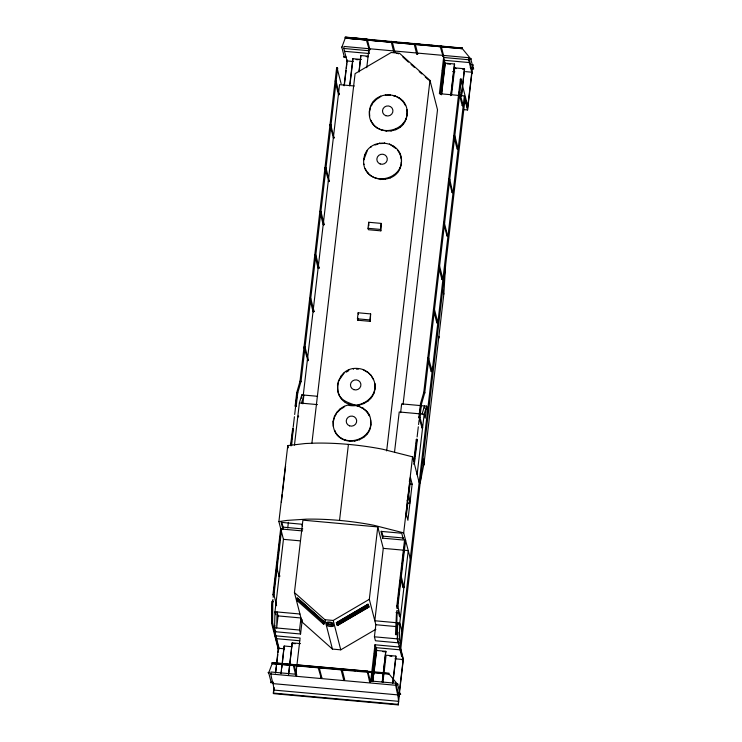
<?xml version="1.0" encoding="UTF-8"?>
<svg xmlns="http://www.w3.org/2000/svg" width="742" height="742" viewBox="0 0 742 742"><rect width="100%" height="100%" fill="white"/><g stroke="black" fill="none" stroke-linecap="round" stroke-linejoin="round"><path stroke-width="1.11" d="M271.572 623.132L278.139 648.823L278.732 649.241L279.178 648.656L272.611 623.104L271.572 623.132L272.166 601.363L272.759 601.224L272.611 623.224L271.572 623.252L272.166 601.363L273.204 601.41M395.486 634.456C396.386 632.713 396.849 635.866 395.486 634.456L396.525 612.4L397.109 612.586L396.525 634.429M397.332 637.721L397.693 622.826L398.204 624.81M377.78 526.922L369.312 599.332L375.832 624.727L374.422 636.803L375.443 640.763L400.402 643.017L399.382 639.048L399.771 623.011L408.239 550.601L383.28 548.357L377.78 526.922L302.903 520.161L294.435 592.57L301.975 621.944L332.435 649.083L340.754 649.834L375.879 629.272M396.07 612.54L397.109 612.586M420.176 482.931L424.09 463.045L443.837 294.092L445.562 265.701M273.325 682.13L273.269 683.002M471.124 68.357L471.133 68.885L471.226 67.837L471.226 68.366L473.257 68.552L470.78 58.915L461.923 48.147L456.432 47.646M302.244 619.644L300.566 634.011L275.607 631.757L274.586 627.788L274.985 611.751L283.444 539.341L278.89 521.598L287.775 445.571L305.268 443.53L315.276 443.122A91.266 23.883 6.7 0 1 382.482 449.188L412.571 456.831L419.165 482.513M281.366 502.251L282.294 494.274M282.563 491.992L285.596 466.05M272.926 594.824L280.634 528.953L281.116 528.861L281.672 529.046L273.965 594.926C272.657 596.522 273.028 593.118 273.965 594.926L276.599 605.426L275.922 605.722L275.625 605.073M290.576 445.144L292.728 428.106M296.735 392.564L297.755 392.778L296.188 406.162L295.613 406.616L295.149 406.069L296.735 392.564L300.009 381.305M272.917 599.397L272.722 602.671M273.158 597.384L274.429 586.468M274.698 584.214L275.885 574.048M276.145 571.785L276.673 567.278M276.812 566.146L277.322 561.75M277.582 559.496L278.111 554.979M278.38 552.716L278.909 548.199M279.168 545.936L279.567 542.55M279.827 540.297L280.355 535.78M280.624 533.517L281.153 529M291.012 445.942L291.541 441.425M291.801 439.162L292.988 428.997M293.238 426.873L294.426 416.744M294.685 414.49L295.724 405.614L296.188 406.162M296.225 401.32L296.726 397.026M296.986 394.874L297.449 392.435M291.615 445.237L293.359 428.088M301.002 381.611C298.924 381.852 301.994 382.557 299.991 381.379L336.608 68.125L337.156 67.522L337.647 68.218L301.029 381.471L297.737 392.898L296.717 392.685M302.569 530.929L282.86 529.157L283.101 527.145L281.849 522.285M294.463 445.098L299.388 402.971L301.818 394.874L317.622 396.302M274.846 625.599L274.586 627.788L299.545 630.041L300.566 634.011M301.428 398.166L301.818 394.874M273.817 690.626C274.141 684.226 270.635 678.244 270.904 671.983L295.863 674.237L300.102 638.037L275.143 635.783L275.681 631.182M287.738 527.989L288.406 522.312M303.246 395.319L339.558 84.662L354.305 85.998M347.516 60.056L347.284 62.068L343.787 48.462L344.028 46.449L468.814 57.709L471.291 67.346L472.515 67.735C475.279 72.744 472.116 62.096 472.079 73.328L468.582 59.722L468.814 57.709M278.083 615.906L276.673 627.973L277.063 611.937L278.083 615.906L300.955 617.975L299.545 630.041M302.866 403.833L303.895 395.059L301.465 403.156M275.43 673.142L278.343 648.258L275.143 635.783M344.084 85.822L346.996 60.937L353.229 61.493M398.797 646.941L374.97 644.789L370.74 680.998L395.699 683.243L399.196 696.859L398.25 704.9L273.464 693.64L273.316 693.074L273.668 690.051L398.463 701.32L398.602 701.886M275.838 671.491L276.367 666.984M276.627 664.73L277.814 654.583M278.074 652.329L278.602 647.812M344.371 85.182L346.087 70.518M346.347 68.264L346.876 63.756M273.575 692.629L274.169 687.602M280.995 673.161L284.177 646.013L291.764 646.699M349.649 85.849L352.821 58.692L361.502 59.471M281.144 673.736L281.543 670.341M281.802 668.078L282.201 664.684M282.47 662.421L284.177 646.013M350.057 84.152L352.84 60.39M311.928 442.983L355.093 73.644L391.192 52.506L399.511 53.257L429.97 80.396L437.511 109.77L403.073 404.399M288.49 674.534L292.19 642.86L300.51 643.611M358.998 71.38L360.844 55.539L368.125 56.197M288.768 673.977L292.19 642.86M359.137 71.946L360.844 55.539M366.761 67.68L368.746 50.716L343.787 48.462M357.431 318.819L358.136 312.781L370.62 313.903L370.277 321.36L357.802 320.229L357.431 318.819L369.915 319.941L370.277 321.36M368.013 228.304L368.718 222.266L381.202 223.398L380.859 230.845L368.375 229.723L368.013 228.304L380.498 229.426L380.859 230.845M357.802 320.229L358.034 318.225M368.848 225.698L368.718 222.266M339.539 520.42L348.425 444.393M369.915 319.941L370.62 313.903M380.498 229.426L381.202 223.398M386.665 450.895L429.97 80.396M382.696 538.163L380.952 531.365L401.747 533.238L403.49 540.037L382.696 538.163L382.928 536.151L381.685 531.291M383.28 548.357L374.812 620.757L399.771 623.011L401.812 630.95M394.558 451.832L399.224 411.977L424.174 414.231L425.194 418.2L426.604 406.134L401.654 403.88L400.624 412.654M468.582 59.722L443.623 57.468L439.394 93.677L464.353 95.922L467.553 108.397L471.782 72.197L465.549 71.631M371.733 681.564L375.814 646.616M440.386 94.243L444.356 60.306L469.315 62.56M372.855 681.008L376.546 649.454M441.379 94.818L445.079 63.135L454.438 63.988L454.586 64.554L451.015 95.097M373.003 681.573L373.532 677.047M373.801 674.784L376.574 651.031M441.657 94.253L445.228 63.71L443.623 57.468M382.213 681.852L385.784 651.309L376.426 650.456L374.97 644.789M450.737 95.662L454.438 63.988M382.362 682.417L385.784 651.309M382.909 682.362L386.09 655.205L395.848 656.086L395.996 656.651L392.954 682.677M451.563 95.041L454.735 67.884L464.501 68.765L461.468 96.488M410.28 558.541L403.685 532.858L412.571 456.831M406.217 516.71L407.822 503.03L407.07 500.117M408.452 497.604L410.057 483.923L409.306 481.011M396.831 606.01L404.538 540.139L405.021 540.037L405.577 540.232L397.87 606.103C396.747 607.698 396.673 604.461 397.87 605.973L400.226 616.89L399.539 616.639L397.907 610.314M413.813 460.763L416.281 439.616L416.865 439.162L417.319 439.709L414.333 464.288M419.944 417.236L422.597 427.568L422.161 428.153L418.896 417.236L420.482 403.731L423.756 392.472L424.443 392.082L424.758 392.778L421.484 404.065L420.464 403.852M396.822 610.583L396.627 613.857M397.063 608.57L398.333 597.653M398.602 595.39L399.79 585.225M400.049 582.971L400.578 578.454M400.708 577.322L401.227 572.935M401.487 570.672L402.016 566.155M402.285 563.901L402.813 559.375M403.073 557.121L404.26 546.956M404.529 544.702L405.058 540.185M414.24 461.626L414.63 458.231M414.899 455.978L416.086 445.812M416.345 443.558L416.865 439.162M417.125 436.908L418.312 426.789M418.571 424.535L419.1 420.037M418.905 417.366L419.36 417.783L419.851 413.554M420.102 411.411L420.612 407.117M412.135 484.109L407.905 520.318L406.152 513.51L410.391 477.31L412.135 484.109L410.057 483.923M419.36 417.783L419.935 417.329L421.502 403.945L420.482 403.731M424.693 392.908L423.747 392.546L460.365 79.292L460.903 78.689L461.403 79.385L424.786 392.639M397.434 637.768L398.074 632.277M424.276 408.137L424.526 405.948L422.096 414.045M392.676 683.243L395.848 656.086M417.125 474.574L424.174 414.231L426.604 406.134L427.624 410.103M461.32 95.922L464.501 68.765M398.25 704.9C399.502 697.545 395.829 690.412 395.699 683.243M464.353 95.922L399.929 647.043L403.138 659.517L398.899 695.718M465.076 98.76L400.661 649.881L375.702 647.627M399.048 696.284L399.307 694.03M399.576 691.776L403.398 659.082L400.773 648.87M463.425 109.593L467.581 109.974L471.931 72.762M470.586 64.508L472.867 64.721L472.515 67.735L470.233 67.531M337.647 68.218L337.109 68.811L336.608 68.125M461.403 79.385L461.125 79.923M366.242 39.549L367.281 39.428L369.896 49.64L369.368 50.271L366.242 39.549L371.723 40.003M394.865 52.023L393.835 52.135L391.219 41.932L391.609 41.32L392.23 41.682L394.855 51.894L394.327 52.515M318.077 667.327L319.116 667.216L321.731 677.418L321.212 678.049L318.086 667.336L323.577 667.791M440.089 46.125L441.128 46.004L443.744 56.206L443.215 56.837L440.089 46.125L444.365 46.561M341.042 669.534L342.025 669.293L341.06 669.024M299.991 381.379L300.566 380.887L301.029 381.471M281.672 529.046L280.634 528.953M414.463 464.195L413.646 464.01M405.568 540.259L404.557 540.176M428.069 358.803L427.772 358.154L428.449 357.857L432.141 371.352C429.868 373.384 432.948 366.928 432.707 366.659M369.433 110.966C372.104 87.361 409.909 90.7 407.024 114.908C404.353 138.513 366.548 135.183 369.433 110.966L369.674 116.271L369.525 115.706M369.581 111.532L370.527 107.831M295.149 406.069L295.724 405.614M363.793 159.242C366.529 135.471 404.232 139.162 401.376 163.184C398.714 186.789 360.909 183.45 363.793 159.242L363.942 159.808M364.174 158.881L367.364 150.413M354.017 404.705L354.166 405.271C329.392 403.249 334.16 365.741 358.247 368.505C368.292 369.247 376.194 378.865 374.998 388.864C373.634 401.079 360.454 407.265 349.25 405.457L349.102 404.882C339.196 406.403 331.377 416.42 333.418 426.427L333.186 421.122M371.028 120.807L370.889 120.241C378.847 139.181 410.512 129.859 406.783 109.603L406.931 110.168M337.647 390.227L337.564 385.478L338.602 380.284M333.325 421.688L334.28 417.987M365.389 169.083L365.24 168.517C373.207 187.448 404.872 178.126 401.144 157.87M349.102 404.882C361.975 407.516 377.019 397.629 374.766 383.549L374.905 384.115M334.781 430.963L334.633 430.397C342.6 449.327 374.256 440.015 370.527 419.759C375.1 443.605 336.553 450.106 333.269 425.862M418.896 417.236L419.48 416.781L419.935 417.329M417.319 439.709L416.744 440.164L416.281 439.616M342.229 46.208L345.447 37.629M271.924 664.229L268.706 672.808L271.182 682.445L273.26 682.631M293.201 664.823L295.761 675.415L296.383 675.777L296.772 675.164L294.157 664.962L293.201 664.823L294.129 664.888M371.241 106.069L372.67 103.546M297.913 416.197L298.414 416.985L298.646 416.077M339.224 380.015L344.39 372.614M336.423 413.702L334.512 417.06L334.373 416.494M345.893 37.935L345.271 38.074L345.067 37.221L462.322 48.044L461.765 48.657L345.512 38.167M272.778 663.469L272.147 663.598L271.943 662.754L389.058 673.189L388.474 674.098M414.175 43.5L415.084 43.509M415.066 44.01L414.166 44.001M296.531 598.562L297.254 597.811L323.902 621.564L324.412 623.54L323.688 624.291L297.041 600.547L296.531 598.562L323.178 622.306L323.688 624.291M298.108 599.99L297.384 600.742L296.948 599.044M323.558 621.36L322.835 622.111L323.271 623.809L323.994 623.067L323.558 621.36L297.672 598.293M323.178 622.306L323.902 621.564M379.932 97.202L376.565 99.224L373.152 102.711L373.003 102.146M343.676 407.358L340.309 409.38L336.896 412.858L336.747 412.292M321.212 678.049L321.75 677.539M366.26 39.678L366.882 40.049L367.281 39.428M293.136 665.212L293.767 665.574L294.157 664.962M296.021 674.849L295.761 675.415M367.244 671.222L369.609 681.991L370.23 682.352L370.629 681.74L367.652 671.167L272.258 662.625M459.14 91.869L459.159 92.806M467.117 104.492L467.924 105.058L466.922 104.965M346.226 372.169L348.749 370.648L348.61 370.082M277.072 566.1L276.924 565.135L276.46 565.961M400.977 577.285L400.828 576.321L400.365 577.146M294.435 592.57L324.894 619.709L333.214 620.46L369.312 599.332M336.376 622.686L367.967 604.192L368.496 605.055L369.006 607.039L337.415 625.534L336.376 622.686L337.415 625.534M336.868 622.566L367.55 604.6L368.078 605.463L368.514 607.16L337.833 625.126L336.868 622.566L337.833 625.126M336.905 623.549L368.496 605.055M337.397 623.428L368.078 605.463M337.304 624.263L367.986 606.297L367.55 604.6M336.887 624.671L368.477 606.177L367.967 604.192M462.637 104.937L462.192 105.522L462.795 105.93L463.231 105.345L459.409 91.823M377.966 144.133L375.127 144.978L374.988 144.402M315.202 254.441L315.229 255.443M315.359 255.443L315.341 254.441M310.286 298.887L310.267 297.885L310.017 298.859M402.479 659.425L402.368 660.399L402.971 659.601M341.756 46.774L341.515 47.683L342.312 47.071M278.89 521.598L287.163 520.383L306.39 519.159A91.266 23.883 6.7 0 1 373.597 525.215L403.685 532.858M462.08 47.627L461.765 48.657M459.289 92.833L459.864 92.24M454.215 136.278L454.466 135.304L453.956 136.185M320.423 210.997C318.587 211.73 321.824 212.481 320.553 211.025M434.014 309.052C432.187 309.785 435.415 310.536 434.144 309.08M437.381 322.158L436.806 322.612L437.261 323.169L437.836 322.575L434.478 309.47M428.199 358.831L428.774 358.247M356.429 369.145L358.395 369.071L358.247 368.505M400.049 693.547C398.408 694.271 401.737 695.189 400.337 693.64M366.381 39.901L367.067 39.957M293.257 665.426L293.953 665.481M412.682 43.759L345.271 38.074L461.867 48.647M414.963 43.954L420.677 44.437M422.959 44.631L437.817 45.883L431.009 45.355M272.147 663.598L339.558 669.293M341.839 669.488L347.553 669.97M349.844 670.165L355.557 670.647L349.936 670.165M357.839 670.833L363.552 671.315M348.731 37.925L355.307 38.519M357.496 38.723L362.968 39.215M373.949 40.207L387.268 41.404M391.21 41.765L396.701 42.257M398.927 42.461L404.399 42.953M406.551 43.147L413.034 43.732M415.112 43.917L420.788 44.427M423.051 44.631L428.737 45.151M447.658 46.857L454.243 47.451M344.52 51.3L369.479 53.545M366.186 56.578L368.273 56.763M447.305 63.895L450.422 64.174M346.384 57.106L344.307 56.911L342.108 48.351M356.086 59.536L358.173 59.731M462.563 69.145L464.64 69.34M442.306 70.648L444.597 70.852M452.611 71.575L454.902 71.779M299.388 402.971L317.483 404.603M407.822 503.03L409.899 503.215L408.156 496.417M283.101 527.145L302.801 528.925M382.928 536.151L403.731 538.033M283.444 539.341L300.464 540.881M299.944 614.005L274.985 611.751L275.746 614.728M375.832 624.727L397.573 626.693M374.422 636.803L399.382 639.048M275.866 638.621L299.694 640.763M292.339 643.425L295.455 643.704M382.816 651.587L385.933 651.875M374.32 653.702L376.611 653.906M389.754 656.095L391.832 656.28M278.343 648.258L284.585 648.814M394.976 658.775L402.09 659.425M275.616 663.459L281.088 663.951M283.277 664.146L306.381 666.233M308.598 666.437L314.154 666.937M325.812 667.986L331.275 668.477M333.436 668.672L339.91 669.256M341.988 669.451L347.664 669.961M357.885 670.879L363.571 671.399M371.25 672.085C368.904 670.508 365.936 673.207 368.004 671.529M374.534 672.382L380.025 672.883M382.223 673.077L388.799 673.671M272.397 663.691L388.743 674.172M270.672 673.996L395.467 685.256M273.149 683.632L397.935 694.902M273.316 693.074L398.111 704.334M366.928 39.094L345.382 37.1M363.061 38.927L345.828 37.406M366.353 39.261L367.244 39.354M393.279 95.755L395.189 96.172L395.041 95.607M442.594 278.742L441.917 279.038L442.213 279.688L442.918 279.131L439.552 266.026C438.16 264.523 438.698 267.899 439.552 266.026M337.508 389.661C339.641 409.296 369.071 400.253 370.675 420.324M357.023 405.902L358.933 406.328L358.794 405.763M454.735 67.884L456.321 68.589M396.914 97.063L399.493 98.389L403.036 101.617L405.568 105.633L405.429 105.067M395.978 148.595L389.402 143.883M366.613 371.9L363.023 369.553M360.658 407.21L363.237 408.545L366.78 411.773L369.312 415.789L369.173 415.223M402.86 57.041L408.462 62.133M411.049 64.443L414.5 67.513M419.193 71.594L421.771 73.894M425.212 76.955L428.653 80.025M389.485 674.497L397.666 684.439M397.387 149.893L399.929 153.909L401.283 158.445M371.519 376.37L373.551 379.579L373.402 379.014M368.477 606.177L369.006 607.039M367.986 606.297L368.514 607.16M460.494 79.765L460.365 79.292M440.108 46.254L440.739 46.616L441.128 46.004M443.744 56.206L443.113 55.845L442.724 56.457M417.755 53.832C416.243 52.45 417.05 55.761 417.755 53.832L415.13 43.63M391.219 41.932L391.841 42.294L392.23 41.682M394.855 51.894L394.225 51.523L393.835 52.135M369.896 49.64L369.266 49.269L368.876 49.89M370.629 681.74L369.998 681.369L369.609 681.991M344.631 679.366C343.129 677.975 343.926 681.295 344.631 679.366L342.016 669.163M318.095 667.457L318.726 667.828L319.116 667.216M321.731 677.418L321.11 677.056L320.711 677.669M458.157 148.799C456.766 147.296 457.295 150.663 458.157 148.799L454.79 135.684M449.708 179.137C448.316 177.635 448.854 181.002 449.708 179.137L452.768 192.781L452.082 192.54L449.513 182.578M453.074 192.243L452.481 191.826L452.036 192.41M444.718 227.117L446.999 235.984L447.686 236.225L444.17 222.164L443.595 222.619L444.161 224.937M447.992 235.687L447.398 235.27L446.962 235.854M443.595 222.748L444.189 223.166L444.634 222.581M336.117 81.073C334.725 79.57 335.254 82.946 336.117 81.073L339.168 94.726L338.482 94.475L335.922 84.523M339.484 94.178L338.881 93.77L338.445 94.355M422.597 427.568L422.003 427.16L421.567 427.744M331.127 129.062L333.408 137.919L334.095 138.17L330.58 124.1L329.995 124.563L330.561 126.873M334.401 137.632L333.807 137.214L333.362 137.799M330.005 124.693L330.598 125.101L331.034 124.517M325.961 167.97L325.367 167.553L324.922 168.137L328.882 181.66L329.318 181.076L325.961 167.97L325.515 168.545L324.922 168.137M329.318 181.076L328.725 180.658L328.289 181.243M324.245 224.52C322.853 223.017 323.391 226.393 324.245 224.52L320.878 211.414M319.162 267.964C317.771 266.461 318.309 269.838 319.162 267.964L315.804 254.858M403.954 587.117C402.563 585.614 403.091 588.981 403.954 587.117L401.301 576.775M314.089 311.408C312.697 309.906 313.226 313.282 314.089 311.408L310.722 298.303M305.018 347.08L304.424 346.662L303.988 347.247L307.949 360.77L308.384 360.185L305.018 347.08L304.582 347.664L303.988 347.247M308.384 360.185L307.791 359.768L307.355 360.352M279.011 576.098C280.402 577.601 279.873 574.234 279.011 576.098L276.887 567.834M279.178 648.656L278.575 648.239L278.139 648.823M472.867 64.721L473.016 65.287M461.162 80.451L467.441 104.882M464.965 99.771L467.581 109.974M459.391 94.596L462.192 105.522M454.317 138.04L457.118 148.966M414.11 43.88L416.735 54.083M406.876 114.342L407.024 114.908M402.887 101.051L403.036 101.617M405.688 118.97L405.837 119.536M399.344 97.823L399.493 98.389M403.305 123.172L403.453 123.738M439.357 269.476L441.88 279.298M442.742 289.844L443.837 294.092M399.892 126.65L400.04 127.216M390.273 94.549L390.413 95.124L385.497 95.301L385.358 94.735M395.681 129.173L395.829 129.748M399.78 153.344L399.929 153.909M401.227 162.619L401.376 163.184M390.96 130.573L391.099 131.149M400.049 167.247L400.188 167.813M393.705 146.1L393.854 146.666M380.627 96.135L380.776 96.701M368.746 50.716L369.238 52.599M434.283 312.92L436.806 322.742M397.666 171.439L397.814 172.005M386.044 130.759L386.183 131.325M376.417 98.658L376.565 99.224M394.252 174.927L394.401 175.492M381.267 129.702L381.416 130.267M384.625 142.826L384.773 143.391L379.858 143.568L379.709 143.002M390.042 177.449L390.19 178.015M376.964 127.485L377.112 128.051M373.421 124.257L373.569 124.832M385.311 178.85L385.46 179.416M352.821 58.692L352.969 59.258M428.301 360.603L431.102 371.519M380.396 179.026L380.544 179.601M370.777 146.935L370.917 147.5M375.628 177.978L375.767 178.544M371.325 175.761L371.464 176.327M364.981 154.614L365.129 155.18M367.782 172.534L367.93 173.099M363.886 163.982L364.034 164.548M337.128 68.171L341.125 83.716M422.996 458.797L424.09 463.045A25.219 6.595 6.7 0 1 423.311 465.642M408.388 494.404L410.131 501.212M358.136 312.781L358.507 314.2M374.849 388.289L374.998 388.864M370.87 374.998L371.009 375.563L367.327 371.77M373.671 392.917L373.81 393.492M371.288 397.118L371.436 397.684M320.683 214.855L323.206 224.687M367.874 400.597L368.023 401.162M370.62 424.498L370.768 425.064M366.631 411.207L366.78 411.773M363.663 403.129L363.803 403.694M369.433 429.126L369.581 429.692M353.331 368.681L353.48 369.247M363.098 407.979L363.237 408.545M367.058 433.319L367.197 433.894M358.933 404.529L359.082 405.095M400.791 579.01L402.915 587.284M363.645 436.806L363.784 437.372M315.61 258.309L318.132 268.131M359.425 439.329L359.573 439.895M349.241 403.648L349.389 404.223M340.977 376.092L341.125 376.658M344.947 401.441L345.086 402.006M354.704 440.729L354.852 441.295M396.849 606.177L397.378 608.245M344.371 406.291L344.52 406.857M341.403 398.213L341.543 398.779M337.415 384.913L337.564 385.478M338.862 394.197L339.011 394.763M349.788 440.915L349.927 441.481M340.161 408.814L340.309 409.38M397.304 638.862L398.324 642.832M401.737 656.698L397.295 638.695M310.249 300.658L313.05 311.575M345.011 439.858L345.16 440.423M340.708 437.641L340.856 438.207M337.174 434.413L337.313 434.979M397.935 685.515L400.133 694.076M376.064 647.562L376.686 649.834M333.214 620.46L340.754 649.834M287.775 445.571L288.35 447.788M340.995 669.405L343.611 679.616M302.411 526.171L301.911 524.232L281.116 522.349L282.86 529.157M324.894 619.709L332.435 649.083M278.658 648.74L273.39 627.509M396.618 53.257A3.144 0.825 6.7 0 1 398.612 53.823M438.902 336.33A25.219 6.595 6.7 0 1 438.837 338.12M326.823 622.872A3.144 0.825 6.7 0 1 330.375 622.176A3.144 0.825 6.7 0 1 332.138 623.725M333 625.302A3.144 0.825 6.7 0 0 333.343 624.922L333.195 624.69A3.144 0.825 6.7 0 0 332.323 624.235M327.593 624.783A3.144 0.825 6.7 0 1 327.241 624.551L327.092 624.328A3.144 0.825 6.7 0 1 328.52 623.744M397.99 694.15L398.111 693.39L397.99 694.15M423.691 393.01L424.73 393.139L423.738 392.982M343.852 56.874C344.325 58.646 345.345 55.251 343.852 56.874M270.737 682.408C271.21 684.17 272.221 680.776 270.737 682.408M470.298 58.748C470.734 60.714 471.968 57.486 470.298 58.748M397.174 684.272C397.61 686.248 398.853 683.02 397.174 684.272M268.224 672.614C268.641 674.617 269.921 671.427 268.224 672.614M333.223 625.933L333.075 625.701A3.144 0.825 6.7 0 0 329.541 624.755A3.144 0.825 6.7 0 0 326.981 625.33L327.12 625.562A3.144 0.825 6.7 0 0 330.663 626.508A3.144 0.825 6.7 0 0 333.223 625.933M327.612 624.328A3.144 0.825 6.7 0 0 332.731 624.421A3.144 0.825 6.7 0 0 328.65 623.03A3.144 0.825 6.7 0 0 327.612 624.328M380.164 163.963A5.25 5.036 -14.4 0 0 387.25 158.38A5.25 5.036 -14.4 0 0 378.819 155.338A5.25 5.036 -14.4 0 0 380.164 163.963M385.803 115.687A5.25 5.036 -14.4 0 0 392.889 110.104A5.25 5.036 -14.4 0 0 384.458 107.071A5.25 5.036 -14.4 0 0 385.803 115.687M353.786 389.643A5.25 5.036 -14.4 0 0 360.872 384.059A5.25 5.036 -14.4 0 0 352.431 381.017A5.25 5.036 -14.4 0 0 353.786 389.643M349.556 425.843A5.25 5.036 -14.4 0 0 356.642 420.26A5.25 5.036 -14.4 0 0 348.202 417.217A5.25 5.036 -14.4 0 0 349.556 425.843"/></g></svg>
